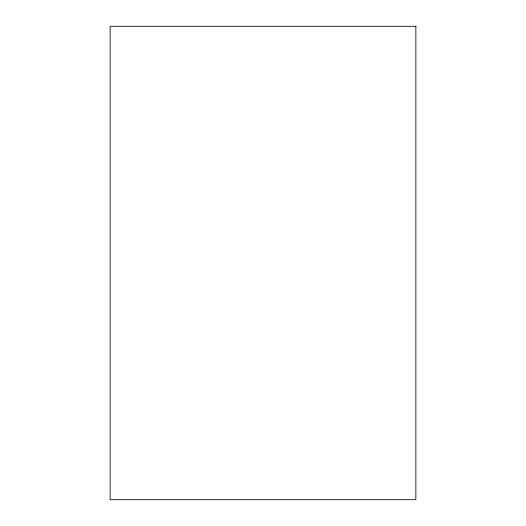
<?xml version="1.0" encoding="UTF-8"?>
<svg xmlns="http://www.w3.org/2000/svg" width="526" height="526" viewBox="0 0 526 526"><rect width="100%" height="100%" fill="white"/><g stroke="black" fill="none" stroke-linecap="round" stroke-linejoin="round"><path stroke-width="0.79" d="M415.856 26.3L110.144 26.3L110.144 499.7L415.856 499.7L415.856 26.3"/></g></svg>
